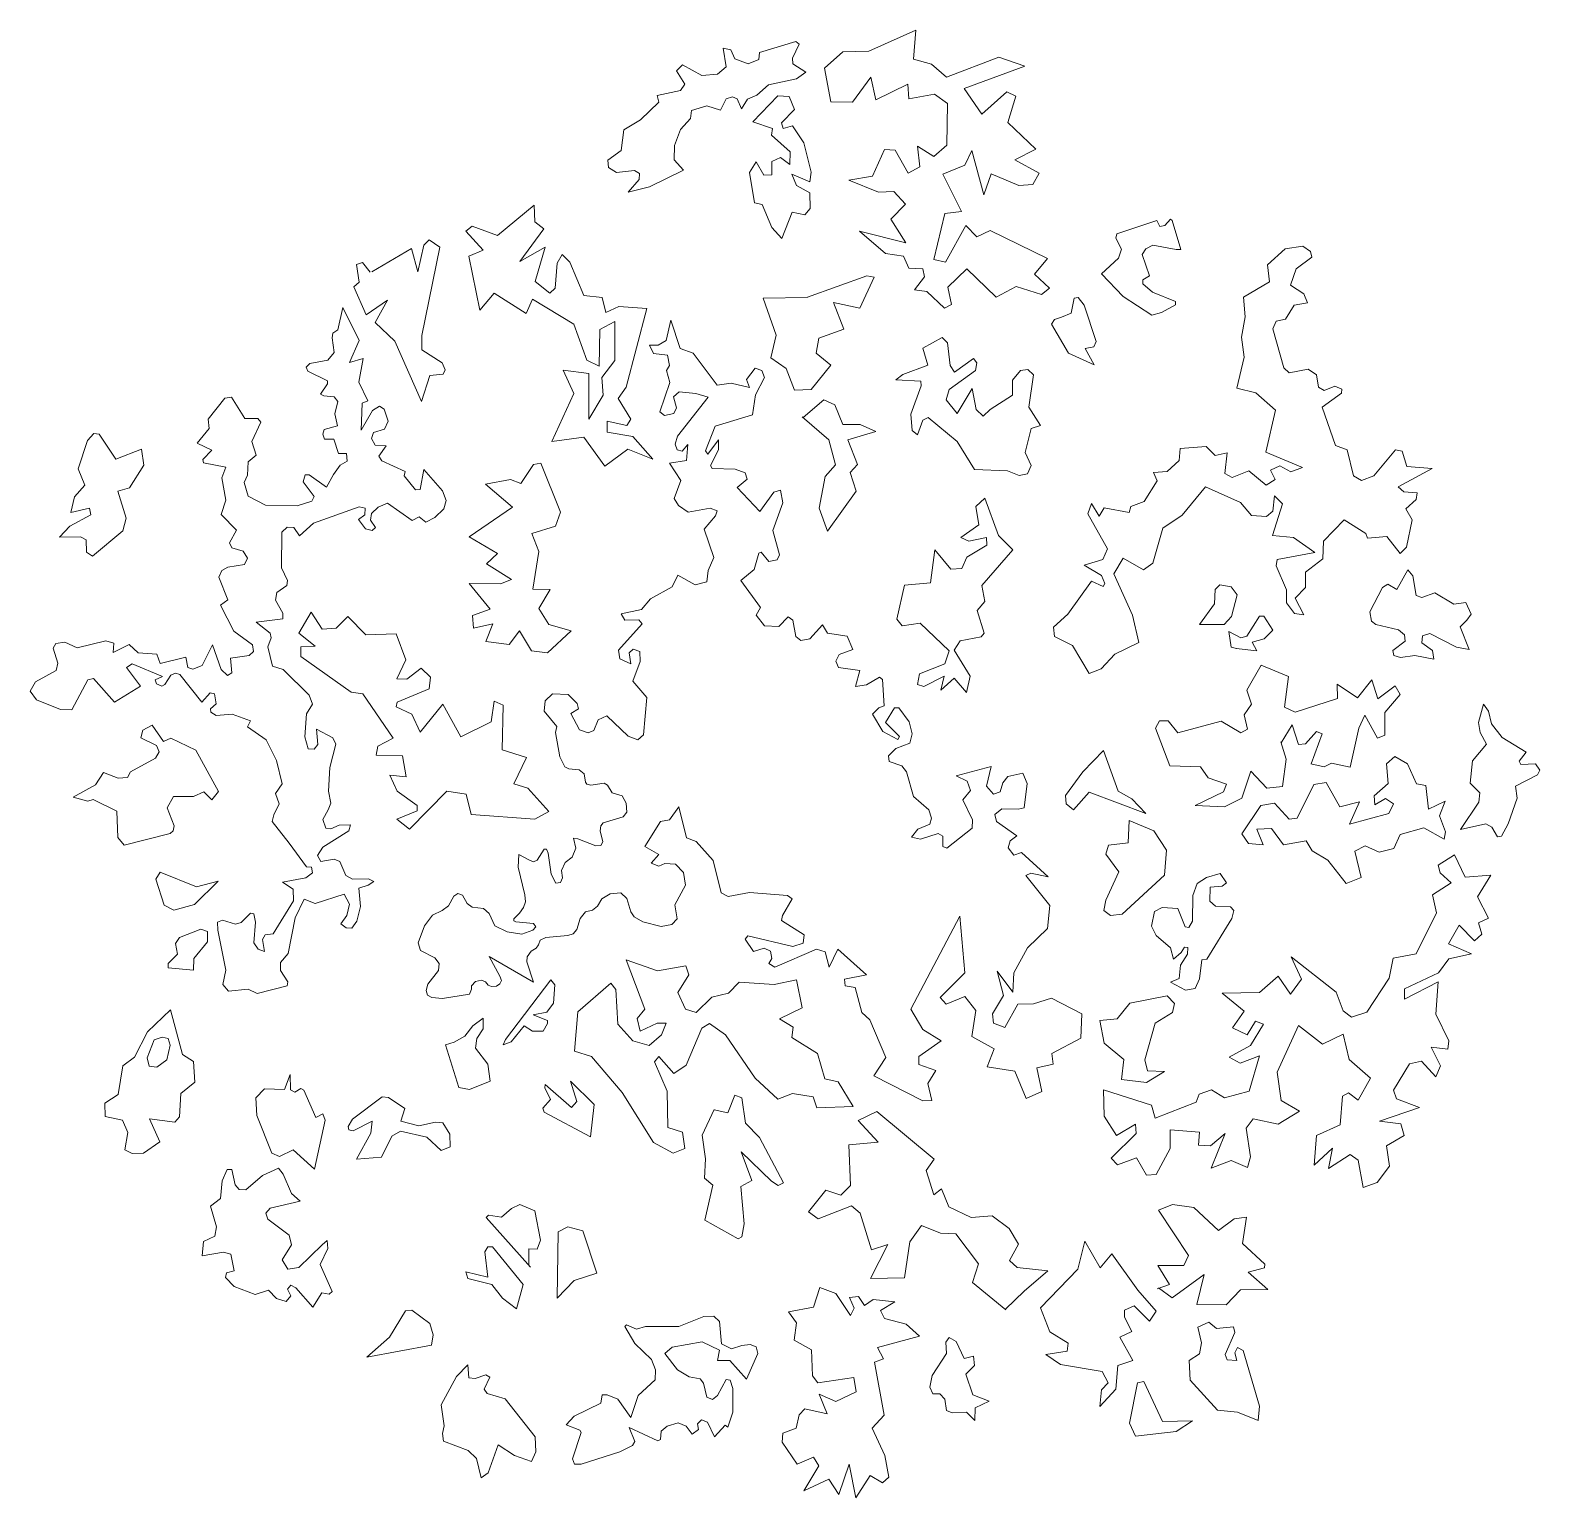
# Model space of a CAD drawing. Header units: millimetres. Extents: x -63086 to 144078, y -129912 to 13382.
# Drawn here: x 63665 to 64700, y -59107 to -58101 of the extents above; entities that cross this region are included whole.
import ezdxf

# ---------------------------------------------------------------- set-up
doc = ezdxf.new("R2010")
doc.units = ezdxf.units.MM
doc.layers.get('0').update_dxf_attribs({"lineweight": 0})
doc.layers.add('観葉植物', color=92, linetype='Continuous', lineweight=9)

# ---------------------------------------------------------------- blocks, each defined once
blk = doc.blocks.new('樹木平面（CAD素材.com）27527212')
at = {"color": 0, "linetype": 'ByBlock', "lineweight": -2}
for points in [[(178, 398.9), (186.9, 409.5), (147.8, 428.7), (138.6, 424.5), (131, 432.1), (117, 407.1), (109.1, 408.8), (116.6, 440.3), (128, 441.7), (115.3, 467.4), (130.4, 473.5), (135.2, 483.5), (143.4, 453.3), (148.5, 467.7), (167.4, 459.5), (176.9, 460.2), (181.4, 468.1), (164.6, 477.3), (179, 484.5), (159.8, 502.7), (165.3, 520.8), (159.1, 523.9), (142, 508.5), (130, 526), (171.5, 541.4), (153.7, 547.5), (117.7, 533.8), (107.4, 542.7), (95.1, 546.2), (96.8, 566), (64.6, 551.7), (46.8, 551.3), (34.1, 540), (38.5, 517), (53.3, 516.7), (65.9, 533.8), (69.4, 518.4), (91.3, 529), (92, 519.1), (109.5, 522.2), (118.4, 515.7), (118, 487.2), (109.1, 479.4), (97.8, 486.6), (99.5, 472.5), (91.6, 468.1), (82.7, 483.8), (75.2, 484.2), (67, 466), (50.9, 463.3), (71.1, 455), (81.7, 455.4), (89.6, 446.8), (79.6, 436.5), (89.9, 420.4), (58.1, 428.3), (75.9, 412.9), (88.2, 411.2), (92, 403), (101.6, 402.6), (102.6, 397.1), (95.8, 388.2), (104.3, 386.9), (116.3, 375.6), (121.1, 378), (118.7, 389.9), (131.7, 402.6), (151.9, 383.1), (165.6, 390.3), (182.8, 385), (188.3, 389.3)], [(-4.3, 528.6), (15, 532.6), (21.4, 537.3), (12.4, 543.1), (12.3, 546.9), (16.7, 556.4), (14.4, 558.2), (-10.4, 550.7), (-10.9, 546), (-18.2, 543.1), (-27.2, 546.5), (-30.1, 552.6), (-35.2, 553.8), (-33.3, 541), (-39.2, 536), (-50, 535), (-63.1, 542.4), (-67.4, 538.1), (-61.6, 529.1), (-64.5, 524.8), (-80.6, 521.3), (-79.5, 516.8), (-92, 504.7), (-103.3, 497.7), (-105.3, 483.7), (-114.4, 476.9), (-114, 472), (-108.5, 468.5), (-96.1, 469.9), (-92.6, 467.9), (-92.8, 463.6), (-100.4, 455.1), (-85.9, 458.8), (-62.5, 470), (-68.9, 477.3), (-68.6, 487.1), (-64.6, 498), (-57.8, 505.5), (-56.9, 511.1), (-46.4, 514.3), (-37.2, 511.3), (-33.3, 519.1), (-29, 520.3), (-25.8, 519.1), (-22.7, 512.2), (-18.6, 518.7), (-12.2, 521.6)], [(2.1, 521.1), (10, 520.5), (13.5, 511.8), (4.7, 502.5), (5.9, 498.6), (12.2, 500.5), (20.1, 488.8), (25.1, 468.7), (24, 462.2), (11.7, 467.3), (15, 459.7), (24, 454.6), (24.3, 443.9), (20.7, 439.5), (12, 441.3), (5, 423.2), (-2, 430.8), (-8.6, 446.5), (-13.9, 447.7), (-17.2, 468.4), (-12.7, 475.9), (-7.5, 466.7), (-1.9, 467), (-1.9, 476), (3.9, 478.9), (10.5, 473.9), (10.6, 482.6), (-2.2, 494.1), (-1.4, 498.6), (-15, 503.3)], [(-87.7, 375.2), (-106.9, 376.6), (-115.8, 372.5), (-118.2, 382.8), (-130.9, 384.1), (-140.5, 407.1), (-145.6, 412.2), (-149, 406.4), (-150.4, 389.3), (-154.2, 385.9), (-164.1, 393.7), (-157.2, 417.4), (-174.7, 407.4), (-158.3, 430), (-164.4, 434.8), (-164.8, 446.1), (-190.1, 425.3), (-207.3, 431.8), (-211.7, 428.3), (-199.7, 415.3), (-209.7, 411.2), (-202.1, 374.2), (-192.2, 385.9), (-170.3, 371.8), (-166.1, 381.7), (-137.7, 364.6), (-128.8, 339.9), (-120.2, 335.8), (-119.9, 360.8), (-109.6, 366.3), (-109.6, 339.6), (-118.5, 328), (-117.5, 316), (-127.4, 299.5), (-127.4, 330.7), (-144.9, 333.1), (-137.7, 317), (-152.8, 284.1), (-130.9, 287.2), (-116.5, 267.3), (-100.7, 279), (-83.6, 272.1), (-97.3, 287.5), (-114.8, 290.6), (-114.8, 298.1), (-101.4, 295.1), (-98.7, 299.5), (-107.2, 313.6), (-101.7, 321.4)], [(274.8, 377.8), (274.8, 380.2), (259, 386.6), (252.3, 392.1), (252.3, 394.9), (257, 397.6), (252, 412.4), (254.3, 416.3), (259.1, 418.8), (275.1, 415.7), (278.5, 415.7), (272.5, 435.7), (271.3, 436.6), (267.4, 432.2), (264, 431.4), (261.9, 435.5), (234.6, 426.5), (233.9, 423.6), (237.7, 416), (235.7, 409.9), (224, 399), (238.9, 383.6), (258.5, 370.8), (265.2, 372.6)], [(223.9, 128.3), (233.1, 138.4), (249.5, 146.4), (245.2, 165.1), (232.4, 193.4), (238.8, 204.1), (252.9, 196.1), (259.1, 200.7), (266, 224.7), (279.2, 233.6), (295.2, 253), (319.4, 242.3), (326.9, 233.5), (337.1, 232.7), (341.4, 236.5), (342.6, 246.9), (348.1, 241.4), (341.3, 219.7), (355.6, 218.4), (370.2, 208), (344.5, 203.2), (343.7, 198.9), (350.9, 182.6), (350.9, 173.5), (356.3, 166.3), (362.6, 165.4), (356.8, 176.8), (363.8, 184.1), (363.8, 194.5), (375.7, 203.8), (376.1, 215.9), (390.3, 230.4), (405.2, 221.1), (406.3, 217.8), (419.7, 219.1), (428.7, 207.4), (433.1, 211.7), (436.9, 230.4), (432.6, 238), (439.8, 244.4), (440.5, 249), (431.3, 249.6), (427.4, 253.1), (450.7, 265.6), (433.2, 267.1), (430.2, 277.5), (425.5, 278.4), (410.7, 260.6), (402.2, 257.4), (396.7, 260.6), (392.4, 278.4), (384.5, 281.4), (375.2, 307.6), (388.5, 317.2), (388.8, 320.1), (383.9, 322.1), (376.7, 319.2), (372.8, 321.5), (371.3, 329.8), (365.6, 333.8), (352.7, 331.2), (348.9, 334.6), (341.4, 361.4), (343.8, 366.7), (350.1, 367.9), (356, 377.5), (365.2, 379.2), (362.6, 385.3), (353.6, 391.2), (357.4, 402.6), (368.1, 410.5), (367.3, 414.3), (362.1, 418), (349.9, 416.3), (337.9, 405.2), (339.1, 393.6), (321.3, 383.1), (322.4, 369.7), (319.9, 355.7), (321.7, 342), (316.7, 320.7), (329.7, 317.6), (343.4, 305.7), (336.6, 276.9), (361.9, 266.4), (353.9, 263.4), (346.2, 267.5), (339.8, 264.6), (343, 258.2), (336.8, 254.3), (324.9, 264.1), (313.5, 259.5), (308.5, 262.3), (310.1, 276.4), (301.9, 274.6), (295.7, 280.8), (277.9, 279.4), (277.2, 271.2), (269, 263.6), (259.6, 263), (262.1, 257.3), (253.2, 243.1), (244.1, 239.7), (242.9, 235.6), (225.8, 238.8), (222.4, 233), (217.1, 241.7), (214.6, 234.6), (228.1, 210.7), (224.9, 203.3), (212.1, 199.5), (224, 192.2), (226.3, 186.9), (225.1, 184.8), (217.1, 188.5), (200.9, 165.7), (191.1, 156.8), (191.8, 150.6), (204.1, 144.4), (215.5, 125.1)], [(201.3, 344.8), (219.1, 336.6), (212.8, 348), (218.8, 349.1), (220.4, 352.7), (212.2, 377.7), (208.1, 382.9), (205.2, 382.3), (203.2, 372.2), (196.5, 369.3), (191.8, 367.7), (189.7, 364.5)], [(-284.8, 353.3), (-291.4, 338.3), (-282, 341), (-285, 324.8), (-278.8, 312), (-282.8, 310.4), (-283.4, 291.9), (-275.7, 305.4), (-270.9, 308.3), (-267.6, 306.2), (-265, 298.1), (-267.5, 292.5), (-274.9, 290.3), (-276.4, 286.2), (-273.9, 281.6), (-266.3, 281.2), (-271.4, 274.2), (-269.2, 270.9), (-253.3, 263.6), (-253.9, 260.6), (-246.2, 251.1), (-243.1, 251.2), (-240.5, 264.9), (-227.6, 250.4), (-225.2, 243.6), (-226.8, 238.1), (-233, 232), (-239, 228.9), (-243.7, 232.6), (-248.4, 230.1), (-265.4, 241.8), (-271.7, 239.2), (-276.3, 234.8), (-277.1, 230.3), (-273.6, 225.1), (-275.9, 223.1), (-280.4, 224.4), (-285.3, 230.7), (-280.9, 233.8), (-280.6, 238.5), (-284.7, 239.3), (-316.1, 228.2), (-325.7, 219.5), (-329.6, 225.2), (-334.2, 225.4), (-337.9, 222), (-338.1, 197.5), (-333.9, 188.8), (-334.5, 185.4), (-341.3, 180.7), (-342.1, 175.4), (-337.1, 166.6), (-337.2, 162.6), (-355.5, 160.3), (-345.7, 152.7), (-345.2, 149.7), (-347.4, 143.5), (-344.2, 130.2), (-337, 128), (-319, 110.3), (-316.9, 104.2), (-320.8, 97.6), (-322.1, 81.7), (-319.8, 73.6), (-315.7, 73.3), (-313.1, 76.4), (-314, 87.1), (-302.9, 81.1), (-300.8, 76.7), (-304.9, 60.8), (-305.9, 44.4), (-304.3, 36.2), (-306, 31.6), (-309.6, 25), (-307.7, 19.2), (-304.2, 18.7), (-298.6, 21.1), (-290.7, 21.5), (-291.9, 17.4), (-309.7, 6.1), (-313.4, 0.4), (-311, -3.6), (-301.9, -2), (-298.1, -3.8), (-294, -13.4), (-289.4, -15.8), (-278.4, -15.6), (-274.8, -17.4), (-278.6, -20), (-285, -21.9), (-283.9, -34.6), (-286.3, -44.6), (-289.9, -49.3), (-293.8, -49.2), (-297.4, -46.5), (-293.3, -40.6), (-291.5, -32.9), (-295.1, -26), (-315, -32.6), (-322.4, -29.5), (-328.7, -42.4), (-333.5, -66.8), (-338.8, -73), (-338.7, -78.5), (-333.8, -86.2), (-334.2, -88.9), (-354.7, -94.1), (-360.8, -91.1), (-374.3, -92.5), (-378.3, -88.1), (-376.1, -78.2), (-381.7, -50.7), (-381.8, -45.2), (-378.5, -43.8), (-369.5, -46.6), (-365.7, -45.6), (-359.3, -39.2), (-357, -39.5), (-355.8, -45.2), (-357, -59.5), (-354, -63.7), (-349.6, -65.3), (-351.1, -57.1), (-349.3, -53.9), (-343.8, -53.3), (-329.8, -30.6), (-330, -22.6), (-337.4, -17.8), (-321.3, -15), (-316.9, -11.4), (-317.4, -7.5), (-320.9, -7.4), (-332.8, 8.9), (-344.5, 23.7), (-343.4, 28.3), (-339.6, 35.9), (-342.2, 43), (-337.6, 49.6), (-341.4, 65.6), (-348.5, 79.7), (-361.3, 88.7), (-359.4, 92.8), (-371.9, 97.3), (-382.8, 96.4), (-386.5, 98.6), (-386.8, 100.9), (-382.9, 104.3), (-384, 111.3), (-387, 111.8), (-392.7, 105.4), (-407.8, 124.5), (-410.7, 125.4), (-414, 124), (-417.9, 117.7), (-420.1, 116.4), (-423.8, 118), (-424.7, 120.7), (-419.7, 123.2), (-440.3, 131.7), (-444.2, 129.3), (-434.6, 116.4), (-452.6, 105.4), (-466.9, 121.8), (-470.7, 120.8), (-481.8, 100.2), (-489.6, 100.5), (-506, 107.2), (-510.3, 113), (-506.6, 119.5), (-492.5, 127.2), (-491.3, 132.3), (-494.6, 142.4), (-492.8, 145.6), (-486.5, 146.7), (-478.2, 142.8), (-458.5, 147.6), (-453, 145.9), (-453.5, 139.5), (-442.5, 145.1), (-436.4, 139.3), (-423.5, 138.4), (-421.2, 132), (-403.6, 136.3), (-402.3, 129.3), (-398.8, 128.1), (-392.4, 130.7), (-385.3, 144.7), (-379.5, 127.9), (-375.1, 123.8), (-372.2, 125.6), (-373.1, 135.7), (-360.2, 137.4), (-357.3, 140.3), (-357.9, 144.8), (-370.8, 154.1), (-379.8, 171.9), (-374.8, 175.7), (-380.9, 191.1), (-379, 195.7), (-374.9, 198), (-363.4, 199.8), (-361.4, 204.1), (-364.3, 208.9), (-372.2, 211.2), (-373.7, 214.6), (-368.8, 223.4), (-379.3, 234.1), (-376.3, 244), (-379, 259.3), (-376.2, 266.5), (-391.4, 269.5), (-392, 271.7), (-385.9, 278.1), (-395.8, 282.9), (-387.6, 293), (-388.2, 299.5), (-376.9, 313.8), (-372.3, 314.5), (-363.1, 299.8), (-354.2, 300), (-352.1, 297.5), (-358.3, 284.2), (-355.3, 274.7), (-360.8, 270.1), (-361.4, 261), (-363.7, 256), (-360.8, 246.7), (-349, 240.4), (-327.3, 240.1), (-317.2, 243.2), (-315.7, 246.5), (-323.2, 256.4), (-321.9, 261.2), (-319.1, 261.2), (-307.2, 252.9), (-302.5, 261.6), (-297.9, 268), (-293, 270.6), (-293.6, 275.9), (-299, 275.9), (-302.2, 285.8), (-308.5, 285.7), (-309.6, 289.2), (-308.7, 292.4), (-299.7, 294.8), (-301.4, 303), (-299.4, 311.6), (-301.9, 314.7), (-309.1, 315.4), (-311.3, 316.6), (-306.4, 323.6), (-306.4, 325.8), (-320, 332.4), (-321.1, 335.1), (-318.7, 337.6), (-306.2, 340), (-301.9, 345.2), (-303.2, 355.2), (-302.8, 358.5), (-299.4, 360.7), (-295.9, 376)], [(65.2, -112.3), (59.7, -107.1), (55.2, -90.1), (48.3, -88.9), (47.9, -84.4), (63, -81.4), (43.3, -63.8), (37.4, -76.1), (34.6, -65.6), (28.7, -63.8), (0.2, -76.2), (-3.9, -73.6), (-1.9, -70.1), (-2.8, -65.2), (-7.1, -63.1), (-14.6, -65.4), (-20.2, -57), (-18.4, -54.6), (12.4, -62), (19.6, -59.6), (20.2, -54), (4.6, -44.1), (5.4, -40.6), (12.1, -29.2), (8.9, -26.9), (-17.3, -24.9), (-31.9, -27.6), (-36.6, -25.2), (-42.1, -3), (-53.8, 10.1), (-60.4, 12.6), (-65.7, 33.7), (-72.1, 24.9), (-78.2, 23.7), (-89, 6.5), (-79.3, 1.1), (-84.6, -4.9), (-79.4, -6.9), (-75.2, -5.1), (-67.9, -5.6), (-62.5, -11.2), (-61.1, -19.9), (-68.4, -33.3), (-66.9, -43.1), (-70.4, -46.8), (-77.7, -48.2), (-90.4, -45.1), (-96.2, -41.6), (-98.7, -38.1), (-101.4, -29), (-105.4, -25.1), (-112.7, -25.8), (-118.4, -29.3), (-121.4, -34.3), (-124.9, -37), (-129.7, -38.1), (-133.4, -42.7), (-135.7, -50.3), (-138.1, -53.2), (-141.8, -54.4), (-156.8, -55.9), (-160.7, -57.7), (-161.8, -60.9), (-163.4, -63.1), (-166.9, -65.2), (-169.6, -69), (-169.8, -72.5), (-165.4, -86.3), (-195.7, -68.7), (-188.3, -82.3), (-187.3, -85.2), (-188.3, -87.6), (-190.7, -89.2), (-194.1, -89.3), (-196.3, -88.5), (-198.2, -86.1), (-200.9, -85.1), (-205, -86), (-207.9, -89), (-207.7, -91.1), (-209.2, -94.7), (-227.7, -97.5), (-235, -96.9), (-238, -95.4), (-238.9, -92.2), (-237.7, -87.7), (-230.4, -78.3), (-229.9, -73.6), (-233, -69.7), (-242.7, -64.7), (-244.3, -59.4), (-240.1, -47.9), (-234.5, -40.4), (-227.8, -37.2), (-223.6, -34.1), (-220, -27.5), (-217.1, -25.6), (-214, -26.8), (-210.8, -32.5), (-207.3, -35), (-199.5, -35.9), (-195.7, -39.3), (-191.9, -47.8), (-183.3, -52), (-173.2, -53.4), (-165.8, -50.7), (-163.7, -48.5), (-165.3, -46.3), (-177.4, -45), (-178.8, -44.3), (-178.7, -42.9), (-174.9, -39.1), (-172.2, -35.3), (-170.9, -31.4), (-171.2, -26.6), (-175.9, -7.6), (-175.3, 1.1), (-168, -2.8), (-165.3, -3.9), (-162.7, -2.7), (-158, 4.8), (-156.5, 4.8), (-155.2, 2.1), (-153.1, -12.4), (-150, -18.6), (-146.8, -18), (-145.4, -14.9), (-146.1, -9.9), (-143.6, -4.4), (-138.7, -0.7), (-136.2, 5.5), (-138, 12.2), (-135, 11.9), (-122.6, 7), (-119.1, 7.3), (-117.8, 9.7), (-119.5, 17.3), (-119.2, 20.7), (-117.5, 22.8), (-103.9, 27), (-101.4, 30.2), (-101.8, 36.3), (-104.6, 41.3), (-111.4, 43.4), (-114.5, 48.5), (-116.8, 49.9), (-126.1, 48.6), (-128.7, 49.2), (-129.6, 50.6), (-130.5, 56.3), (-133.9, 59.1), (-141.1, 59.8), (-143.8, 61.2), (-147.3, 68), (-150.2, 84.7), (-149.3, 88.9), (-158, 99.3), (-157.4, 106.5), (-152.3, 111.1), (-141.5, 110.8), (-135.4, 104.6), (-134.5, 100.9), (-139.7, 97.7), (-133.8, 86.6), (-127.8, 84.5), (-124, 86.1), (-121, 93.3), (-115.1, 96.2), (-100.4, 82.3), (-93.9, 79.6), (-89.8, 83.1), (-87.6, 108.8), (-97.2, 119.9), (-92.1, 133.3), (-92.4, 140.2), (-96.9, 141.9), (-99.7, 139.3), (-98.6, 131.8), (-106.2, 135.3), (-107.1, 141.1), (-90.8, 159.1), (-93, 162), (-102.7, 161.8), (-105.3, 166.1), (-91.3, 169.1), (-85.1, 176.4), (-70.3, 184.5), (-66.3, 192.6), (-54.6, 185.9), (-46.4, 188), (-45.6, 195.8), (-41.8, 204.6), (-48.4, 224.1), (-40.6, 233.1), (-39.5, 236.7), (-44.3, 238.4), (-59.2, 235.8), (-66, 240.2), (-68.8, 245.1), (-64.4, 257.4), (-72.1, 269.3), (-60.5, 271.1), (-59.6, 282), (-63.3, 277.5), (-66.8, 278.5), (-68.3, 282.3), (-66.6, 287.9), (-45.5, 314.5), (-54, 317.1), (-65.4, 318.2), (-69.4, 314.8), (-67.4, 307.2), (-69.1, 303.4), (-75.6, 301.9), (-78.8, 304.5), (-71.8, 324.6), (-74.2, 332.7), (-72, 336.2), (-73.5, 343.3), (-83.1, 344.4), (-85.7, 350.2), (-79.9, 350.2), (-74.4, 353.4), (-71.1, 367.2), (-64.7, 347.9), (-55.8, 344.7), (-39.5, 322.8), (-29.8, 324.1), (-17.3, 321.1), (-19.4, 326.7), (-13.3, 334.3), (-8.9, 332.8), (-6.9, 327.9), (-13.2, 316.1), (-15.3, 302.5), (-40.9, 294.7), (-47.3, 277.8), (-45.8, 275.4), (-38.6, 285.3), (-38.6, 278.5), (-44.1, 267.6), (-42.9, 265.7), (-27, 265.2), (-20.2, 262.6), (-18.8, 258.4), (-25.8, 252.7), (-10.1, 236.1), (-0.6, 249.4), (3.9, 250.9), (5.7, 242.2), (-1.2, 223.2), (3.3, 206.4), (1.6, 203.1), (-3.9, 202), (-9.2, 208.4), (-10.9, 207.6), (-14.1, 196.5), (-23.1, 188.8), (-9.7, 170.3), (-12.7, 165.2), (-6.9, 157.7), (2.9, 157.4), (9.2, 163.9), (12.4, 161.7), (14.4, 150.5), (17.9, 147.7), (24, 148.9), (32.8, 158.6), (36.3, 152.7), (49.7, 150.7), (53.5, 141.6), (44.1, 138.1), (41.9, 133.5), (43.8, 129.2), (58.4, 127.2), (55.5, 116.3), (62.9, 117.4), (71.9, 122.7), (73.9, 121), (75, 103), (71.3, 101.7), (67.1, 97.3), (74.2, 85.5), (84.4, 79.9), (85.5, 81.9), (76, 91.6), (82.1, 101.5), (85, 101.5), (92.3, 92.1), (94.3, 83.9), (92.6, 77.3), (83, 73.7), (78, 68.8), (78.5, 64.8), (87.2, 61.9), (90.4, 57.7), (95.1, 40.8), (105.7, 31.6), (107.4, 26), (106.3, 21.9), (98.1, 18.4), (93.7, 13), (99.9, 11.7), (112, 15.5), (115.2, 13.7), (115.2, 6.5), (118.1, 5.4), (135.3, 19.1), (135.7, 24.8), (128.9, 38.5), (134.2, 45), (131.9, 51.3), (124.3, 55.1), (148.4, 61.3), (145.2, 47.9), (149.9, 42.4), (154.6, 44), (156.4, 50.2), (159.9, 54.6), (170.1, 56.8), (173, 49.7), (171.1, 33.1), (166.8, 32.2), (155.8, 32.5), (151, 28.6), (152, 23.6), (166, 14), (161.5, 10.5), (160.1, 5.6), (164, 0.6), (169.2, 2.5), (187.5, -14.2), (175.6, -11.8), (172.1, -13.4), (188.7, -33.8), (187, -49.7), (173.3, -62.8), (163.9, -79.9), (163.3, -93.2), (152.5, -78.8), (156.8, -95.6), (149.3, -108.2), (150.1, -114.5), (157.8, -117.4), (166.7, -101.4), (177.3, -101.2), (189.8, -97.3), (210.5, -108.2), (209.8, -124.7), (189.9, -135.3), (190.9, -142.5), (179.6, -145.2), (183.1, -161.3), (172.4, -166.1), (164.6, -147.3), (145.7, -144.5), (150.5, -132.2), (135.1, -123.6), (137.8, -105.8), (130.3, -96.2), (117.6, -101.4), (113.5, -96.9), (130.3, -80.1), (126.9, -41.1), (93.3, -104.8), (101.5, -118.9), (114.2, -126.7), (98.8, -137.4), (98.8, -142.8), (110.4, -146.9), (104.9, -155.9), (107.7, -167.5), (101.5, -167.8), (67.9, -150.7), (76.2, -138)], [(159.6, 264), (167.7, 260.8), (173.2, 262), (175.8, 267.7), (171.7, 276.7), (175.8, 293), (182.3, 295.2), (174.2, 307.7), (177.3, 329.8), (173.5, 333.5), (168.5, 332.8), (163.1, 326.1), (163, 315.8), (147.8, 306), (142.9, 301.5), (138.2, 306), (135.4, 320.5), (125.1, 303.3), (117.6, 312.7), (119.7, 319.8), (137.6, 332.7), (138.6, 338), (136.2, 341.1), (123.2, 331.6), (120.2, 336.2), (118.5, 351.7), (114.9, 355.5), (101.6, 348.2), (105, 336.4), (87.9, 330), (83, 326.3), (100.2, 325.4), (100.5, 322.2), (93.4, 302.9), (94.3, 291.6), (97.8, 288.8), (101.5, 298.7), (105.1, 300.7), (125.1, 284.1), (136.9, 264.9)], [(-432.4, 267.9), (-442.3, 252.5), (-450.3, 250), (-444.5, 231.5), (-446.8, 222.9), (-467.5, 205.6), (-471.6, 208.4), (-472, 216.8), (-475.8, 218.9), (-490.2, 218.6), (-483.1, 226.1), (-468.8, 233.8), (-469.7, 238.4), (-482.5, 235.5), (-480, 246.3), (-472.9, 254.2), (-477.4, 265.5), (-471, 284.8), (-466.6, 289.7), (-463, 289.2), (-451.5, 272), (-434.1, 279)], [(-146.8, 235.8), (-150.3, 226.2), (-166.4, 221.1), (-161.6, 208.7), (-165.7, 183), (-154, 182.7), (-161.6, 169.7), (-154.7, 158.7), (-139.6, 154.3), (-155.7, 139.2), (-166.7, 140.6), (-174.9, 154.3), (-182.1, 145), (-197.9, 147.1), (-193.1, 159.1), (-206.4, 156.3), (-207.1, 164.9), (-195.1, 169.3), (-209.5, 186.8), (-187.9, 186.5), (-180.4, 189.6), (-197.5, 200.2), (-190, 207.4), (-209.5, 218.7), (-179.7, 239.2), (-198.2, 255), (-181.1, 258.1), (-173.9, 255.3), (-165.3, 268.3), (-160.2, 269.4)], [(142.1, 185.5), (144.1, 174.5), (138.7, 168.3), (143.5, 152.8), (141.6, 150.3), (127.2, 147.6), (123.1, 141.2), (134.1, 123.3), (131.6, 112.2), (123.1, 122), (114, 113.8), (116.1, 123.3), (102.3, 116.3), (97.8, 117.6), (99.2, 124.9), (116.7, 131.8), (119.5, 140.7), (99.8, 159.7), (87.5, 157.8), (83.8, 162.4), (88.9, 185.7), (106.7, 187.3), (109.7, 209.9), (120.8, 196.7), (128.4, 197.1), (131.8, 204.9), (145.5, 213.1), (145.1, 218.4), (133.2, 215.9), (127.7, 218.4), (140, 227), (137.8, 239.6), (144.1, 245.3), (153.5, 219.7), (163.3, 209.9)], [(438.7, 137.5), (451.9, 134.9), (450.8, 141), (443.7, 146.1), (444.1, 150.9), (449, 152.5), (467.3, 143.2), (476.1, 141.6), (469.9, 157.1), (474.4, 161.7), (477.5, 165.9), (473.7, 173.7), (465.5, 172.6), (452.4, 180.5), (443.5, 177.2), (439.7, 178.7), (437.4, 192), (433.9, 196.1), (426.5, 182.7), (420.4, 186.3), (416.6, 184), (407.9, 167.4), (409, 160.9), (412, 158.8), (427.5, 155.1), (431.8, 151.6), (432.1, 147.4), (423.7, 140.8), (424.3, 137.5), (428.9, 136.2)], [(308, 158.7), (313.1, 164.3), (317, 179.1), (312.9, 184.5), (305.2, 185.9), (302, 182.7), (301.5, 173), (291.1, 158.8)], [(-164.5, 25.3), (-154.9, 30.5), (-169.3, 46.6), (-178.9, 49.6), (-170, 67.5), (-186.8, 72.9), (-186.1, 103.4), (-192.3, 106.2), (-194.3, 92.1), (-215.2, 81.8), (-227.5, 104.1), (-243, 84.9), (-248.8, 97.3), (-259.4, 102.4), (-258.7, 105.5), (-236.8, 114.7), (-235.8, 122.6), (-242.3, 128.8), (-252.2, 121.2), (-259.1, 121.6), (-252.9, 134.6), (-259.4, 152.4), (-280.3, 151.7), (-292.6, 164.1), (-300.5, 156.2), (-310.1, 155.5), (-317.7, 167.2), (-326.2, 152.8), (-314.9, 143.9), (-324.8, 143.5), (-324.8, 136.7), (-290.2, 112.3), (-282.4, 111.3), (-261.5, 80.8), (-272.1, 75.3), (-273.1, 69.2), (-255, 68.8), (-252.6, 54.4), (-263.9, 55.5), (-258.7, 44.5), (-245, 34.6), (-245, 31.1), (-259.1, 25.3), (-250.2, 18.5), (-224.8, 44.5), (-211.4, 42.4), (-208, 28.4)], [(487.5, 22.1), (491.6, 19.9), (495.5, 13.3), (498.3, 13.6), (502.7, 22.1), (508.9, 39.8), (507.8, 47.9), (522.8, 55.7), (524.5, 59), (521.4, 63.3), (511.5, 62.7), (510.2, 65.1), (515, 71.2), (498.7, 81.2), (491.4, 90.6), (489.3, 99.4), (485.8, 104.2), (482.4, 91.6), (483.6, 84.7), (487.9, 76.7), (478.4, 65.3), (476.8, 50), (483.3, 43.3), (482.6, 37), (470.2, 18.3)], [(-445.8, 7.6), (-414.4, 15.5), (-412.2, 17.4), (-411.5, 20.7), (-416.5, 33), (-412, 40.8), (-398.3, 40.8), (-391.2, 44), (-385.9, 38.6), (-381.2, 44.2), (-396.7, 72.5), (-413.8, 80.8), (-418.9, 78.6), (-426.8, 89.8), (-433, 86.3), (-434.4, 81.1), (-423.8, 75.9), (-422, 71.4), (-424.5, 67.1), (-441.6, 57.7), (-443.7, 53.9), (-450.1, 53.3), (-460, 57.4), (-465.6, 48.9), (-480.9, 40.5), (-470.9, 37.6), (-467.1, 38.8), (-450.9, 30.8), (-450.2, 12.7)], [(254.5, 29.2), (244.8, 39.2), (235.4, 44.5), (225.5, 72.3), (211.3, 57.7), (199.4, 41.6), (199.7, 35.8), (204.8, 31.7), (215.5, 43.9)], [(342.7, 36.2), (352.6, 25.4), (358.2, 25.9), (369.5, 49.1), (378, 50.4), (387.3, 33.8), (400.8, 37.1), (394, 21.8), (421, 29.3), (424.2, 35.8), (418.8, 39.4), (411.3, 35.1), (410.9, 41.4), (420.6, 49.7), (419.4, 63.3), (425.1, 68.2), (433.8, 63.3), (439.9, 49.5), (446.4, 48.4), (448.2, 32.2), (459.5, 37.6), (455.7, 27.5), (459.9, 16.7), (459, 11.7), (444.9, 19.4), (428.7, 14.9), (424.4, 5.2), (414.3, 2.7), (404.8, 7), (397.6, 3.4), (401.9, -14.6), (391.8, -18.7), (379.2, -2.7), (368.4, 3.6), (364.3, 10.4), (348.8, 7.7), (340.5, 18.9), (330.5, 18.5), (334.8, 7.7), (324.7, 8.6), (320.2, 15.3), (333.2, 34.7)], [(267.2, -13.1), (268.6, 4.1), (259.8, 17.3), (242.9, 24.3), (242.3, 9.1), (228.8, 7.5), (227.1, 1.4), (235.9, -10.8), (227.1, -30.3), (225.7, -37.4), (230.1, -40.8), (238.2, -39.8)], [(466, 0.9), (473.2, -14.5), (491, -13.1), (481.8, -27.9), (489.3, -42.6), (482.4, -45.7), (484.8, -53.5), (479.7, -58), (469.1, -47.4), (461.9, -60.1), (477.6, -66.9), (462.2, -70.3), (455, -79.9), (431.7, -90.9), (431.7, -98.1), (454.7, -86.1), (453.3, -108.4), (462.2, -126.5), (461.5, -132.3), (449.9, -131), (456.4, -143.7), (453.3, -151.2), (443.4, -140.6), (435.2, -142.3), (424.2, -160.4), (426.2, -166.3), (442, -172.4), (414.6, -181.7), (429.3, -183.4), (431.4, -191.6), (419.4, -198.5), (421.5, -212.5), (412.9, -223.8), (403.3, -227.2), (399.9, -208.4), (394.4, -204.6), (379.7, -214.2), (382.4, -200.2), (369.7, -211.8), (371.4, -191.6), (387.5, -184.1), (389.2, -164.6), (393.4, -162.2), (399.9, -167.3), (408.4, -152.2), (393.7, -139.5), (389.6, -122.1), (375.5, -128.9), (359.1, -116.2), (344.4, -148.1), (347.1, -167.6), (359.8, -174.8), (345.1, -183.7), (327.9, -180), (323.1, -186.5), (326.2, -206), (324.2, -213.5), (312.8, -208.7), (299.1, -213.9), (308.7, -190.2), (298.8, -198.5), (290.6, -198.1), (291.3, -189.2), (271.1, -187.5), (271.1, -200.5), (261.5, -218.3), (254.9, -218.7), (248.1, -206.7), (235.1, -211.5), (230.6, -207), (247.8, -190.2), (247.4, -183.7), (234.4, -191.6), (225.8, -178.3), (225.5, -160.1), (258.4, -170.7), (260.8, -179.6), (288.9, -168.7), (290.9, -163.2), (299.5, -160.1), (308.4, -165.6), (325.2, -161.1), (332.4, -136.8), (319, -141.9), (311.5, -137.8), (326.2, -129.9), (335.1, -115.2), (329.6, -113.2), (323.8, -122.4), (313.9, -117.6), (321.8, -106.3), (306.7, -94), (332.4, -93.6), (345.1, -82.3), (353.6, -94.7), (361.2, -84.4), (354, -69), (384.8, -93.3), (389.6, -106), (395.4, -110.4), (406, -107), (421.1, -83.7), (423.9, -70), (439.6, -66.9), (453.7, -38.8), (450.9, -26.5), (463.6, -18.3), (456.1, -11.4), (454.7, -6.3)], [(-381.5, -17.1), (-396.4, -21.1), (-421.2, -11.1), (-424.1, -15.9), (-418.5, -33.7), (-411.8, -37), (-397.7, -33.2)], [(281.5, -91.9), (288.2, -90.7), (291.3, -84.1), (292.7, -71.2), (296.3, -70.7), (313.4, -42.7), (314.7, -37.4), (312.5, -34.7), (302.1, -34.4), (298.3, -30.8), (298.4, -21.2), (306.8, -20.5), (309.7, -18.3), (305.4, -12), (296, -14.6), (289.7, -18.7), (286.7, -27.1), (286.3, -44.5), (283.8, -49), (281.3, -48.5), (276.3, -35.9), (265.6, -35.3), (260.3, -38), (258.2, -48.1), (261.6, -54.5), (271.3, -62.9), (273.3, -70.7), (278.7, -66), (280.8, -62.4), (283.1, -62.6), (282.9, -67.3), (278.2, -74.8), (277.2, -84), (271.4, -86.3)], [(-388.7, -51.6), (-393.3, -50), (-407.9, -55.9), (-410.7, -60), (-409.4, -67.3), (-415.8, -73.7), (-415.8, -76.6), (-398.4, -78.1), (-398.2, -70.1), (-388.8, -58.8)], [(-63.2, -189.3), (-73.2, -186.1), (-73.7, -161.2), (-82.4, -140.9), (-79.4, -137.4), (-69.1, -149.1), (-60.7, -143.2), (-49.9, -118), (-44.7, -114.8), (-33.7, -122.6), (-13.4, -152.3), (2.2, -166.7), (12.2, -162.8), (26.4, -164.9), (28.9, -172.6), (53.8, -171.7), (43.5, -154.8), (34.4, -152.7), (29.3, -135.4), (11.7, -124.4), (12.7, -117.3), (3.3, -111.6), (18.8, -103.9), (14.9, -84.7), (-0.4, -88.1), (-24.3, -86.3), (-31.7, -94), (-43.1, -96.6), (-53.8, -107.3), (-61.1, -105), (-66.4, -93.4), (-58.8, -81.3), (-60.9, -75.3), (-80.3, -78.7), (-101.8, -71), (-89, -104.8), (-94.2, -111.2), (-92.2, -119.9), (-80.5, -114.4), (-74.4, -114.6), (-77.6, -122.4), (-86, -129.7), (-97.2, -126.7), (-107.5, -115.3), (-108.9, -91.5), (-112.3, -87), (-134.9, -106.8), (-137.2, -133.8), (-125.5, -137.4), (-104.5, -162.1), (-83, -196.4), (-69.6, -203.7), (-61.6, -200.5)], [(-153.5, -84.9), (-150.8, -88.3), (-151.5, -100.9), (-156.2, -106.9), (-165.5, -108.9), (-155.7, -112.7), (-155.7, -114.7), (-158.6, -119.9), (-166, -120.1), (-171.8, -116.4), (-180.6, -127.4), (-186.1, -129.4), (-184.6, -125.8)], [(254.9, -155.2), (267.1, -147.6), (255.5, -147.1), (253.8, -139.7), (260.7, -114.4), (272.7, -107.2), (274.1, -101.1), (269.1, -95.7), (243.5, -100.8), (234.8, -111.5), (222.9, -112.6), (225.8, -128.1), (239.4, -139.5), (237.7, -153.1)], [(-405.9, -135.9), (-398.4, -140.7), (-397.4, -155), (-407.1, -162.8), (-408, -178.7), (-411.2, -182.3), (-428.6, -180), (-421.5, -195.8), (-432.6, -203.6), (-440.3, -203.9), (-445.4, -201.3), (-443.4, -189.5), (-447, -180.9), (-458.9, -178.4), (-459.2, -169.4), (-450, -163.5), (-446.9, -143.7), (-438.8, -137.7), (-429.9, -120.5), (-414.2, -105.3)], [(-216.5, -158.7), (-209.1, -160), (-195.1, -154.2), (-196.7, -142.7), (-205, -131.7), (-204.1, -124.9), (-199.9, -118.4), (-199.8, -111.1), (-207, -116.3), (-212.3, -123.4), (-219.6, -127.5), (-225.7, -129.4)], [(-415.7, -125), (-414.4, -129.6), (-416.7, -139.7), (-423.5, -144.7), (-428.8, -143.9), (-430.2, -138.2), (-425.3, -125.9), (-419.9, -124.1)], [(-339.3, -205.8), (-330, -201.3), (-315.5, -214.5), (-308.2, -181), (-309.8, -176.7), (-314.6, -179.1), (-322.8, -160.5), (-324.9, -159.3), (-328.8, -161.7), (-331.8, -160.3), (-332.2, -149.7), (-336, -160), (-349.6, -159.6), (-355.6, -165.6), (-354.9, -177.7), (-344.7, -203.7)], [(-126.3, -192.3), (-123.7, -170.2), (-140, -154.2), (-135.6, -168.3), (-139.2, -172.3), (-157.2, -156.6), (-157.5, -158.8), (-153.6, -166.9), (-158.9, -172.8), (-158.1, -175.6)], [(-289.3, -180.4), (-269.1, -165.1), (-264.6, -165.5), (-253.6, -173.1), (-256.2, -181.6), (-243.8, -184.9), (-232.5, -182.3), (-227.5, -182.9), (-222.6, -190.6), (-222.4, -199.3), (-228.5, -201.7), (-238.5, -192.7), (-256.5, -188.6), (-262.5, -192), (-269.4, -206.3), (-286.7, -207.7), (-276.7, -189.9), (-276, -181.6), (-288.9, -188.3), (-292, -187.7), (-292.4, -185.4)], [(-351, -218.8), (-340.1, -213.9), (-336.8, -218), (-331.1, -231.2), (-325.3, -236.5), (-345.7, -241.2), (-348.7, -244.8), (-347.5, -248.9), (-332.7, -259.7), (-331.2, -266.4), (-337.6, -276.7), (-333.8, -283), (-326.1, -281.9), (-310.1, -266.4), (-306.7, -263.5), (-306.2, -268.9), (-311.6, -280), (-303.4, -298.4), (-305.3, -300.2), (-310.5, -299.4), (-316.6, -309.1), (-328.2, -295.9), (-331.7, -294), (-334, -296.7), (-331.6, -301.3), (-334.8, -305.3), (-341.4, -303.3), (-346.9, -297.4), (-356, -300.5), (-370.4, -295), (-376.4, -288.8), (-375.8, -285.6), (-370.6, -284.3), (-372.8, -272.8), (-377.9, -271.4), (-392.4, -273.9), (-391.4, -264.1), (-383.8, -260.4), (-382.5, -254.1), (-386.8, -240), (-379.8, -234.7), (-378.6, -222.5), (-375.3, -214.9), (-372.1, -214.8), (-369.9, -225.4), (-367.1, -228.6), (-362.5, -228.8)], [(-148.3, -257.6), (-141.7, -254.1), (-131.4, -256.9), (-121.8, -285.9), (-137.4, -290.9), (-149.2, -303)], [(-176.9, -310.3), (-186.5, -303), (-193.8, -293.6), (-210.4, -289.5), (-211.8, -285), (-196.7, -288.6), (-198.6, -271.3), (-196.7, -267.8), (-193.3, -267.8), (-172.3, -293.6)], [(207.7, -283.2), (212.7, -263.8), (223, -282.3), (231, -272.7), (249, -297.4), (261.6, -312), (257, -318.8), (246.5, -308.3), (239.9, -311.1), (239.9, -315.9), (244.7, -325.9), (236.7, -329.8), (245.6, -345.8), (235.3, -349.2), (233.9, -365.4), (222.8, -377.3), (224.1, -365.9), (228.5, -361.1), (224.4, -353.3), (196, -348.5), (185.8, -341.5), (200.4, -339.2), (201.1, -333.9), (188.5, -326.1), (182.3, -309.7)], [(37.1, -427), (44, -437.5), (51.1, -416.7), (55.6, -439.8), (65.5, -424.5), (73.9, -429.5), (78.3, -425.6), (75.5, -410.8), (66.8, -392.1), (75.1, -383.2), (68.4, -346.8), (74.6, -344.6), (70.5, -336.8), (99.3, -329), (90.1, -320.8), (75.3, -316.9), (72.6, -311.4), (82.4, -305.5), (67.5, -303.9), (61.6, -308), (57.5, -301.8), (51.3, -302.5), (54.5, -309.8), (52, -314.9), (41.9, -299.8), (31, -295.7), (26.6, -309.2), (9.5, -312.4), (15, -319.9), (13.4, -331.8), (25.3, -338.4), (26, -356.2), (29.6, -361), (54.3, -357.3), (55.9, -367.2), (41.9, -373.8), (30.5, -368.8), (36, -382.2), (20.7, -378.8), (16.8, -382.9), (14.8, -392.1), (5.6, -395.5), (5.2, -401.7), (15.5, -416.7), (26.6, -411.9), (30.3, -417.9), (20, -435)], [(-264.1, -329.6), (-253, -311.7), (-248.7, -311.3), (-236.3, -320.3), (-234, -328.1), (-235.2, -335.1), (-279.5, -343.4)], [(-132.7, -395.1), (-133.5, -393.4), (-142.9, -389.8), (-137.5, -383.9), (-119.1, -374.9), (-118.3, -369.3), (-114.8, -369.2), (-107.6, -372.3), (-98.6, -384.8), (-93.5, -369.8), (-82, -359), (-81.8, -352.2), (-84.4, -345.1), (-95.8, -334.1), (-102.7, -322.4), (-101.5, -321.3), (-94.8, -324.3), (-88.6, -322.5), (-65.7, -322.4), (-48.5, -315.5), (-41.8, -315.4), (-37.9, -318.9), (-36.5, -334.3), (-29.5, -337.7), (-22.5, -335.5), (-16.9, -334.7), (-12.7, -336.4), (-11.5, -341), (-19.4, -358.4), (-30.8, -345.7), (-39.1, -345.8), (-37.9, -338.6), (-49.6, -332.9), (-70.3, -336.6), (-75.4, -341), (-66.6, -352.1), (-58.7, -356.8), (-51, -358.2), (-48.8, -361.3), (-46.4, -370.9), (-42.6, -372.5), (-39.1, -369.8), (-33.2, -358.8), (-30.6, -359.2), (-28.7, -365), (-28.7, -381), (-32.1, -391.5), (-33.9, -390.1), (-41.2, -398), (-46, -388), (-50.2, -386.4), (-52.9, -389.1), (-52.2, -393.1), (-56.6, -396.3), (-60.7, -390.6), (-66.1, -388.5), (-73.7, -390.6), (-77.7, -394.2), (-78.2, -399.9), (-80.1, -400.7), (-99.8, -391.7), (-95.9, -401.2), (-97.4, -403.9), (-106.2, -408.4), (-132.7, -416.8), (-137.2, -416.8), (-138.6, -413)], [(332.4, -377), (331.3, -386.8), (317.2, -381), (303.6, -379.7), (284.7, -359.1), (284, -345.6), (291.2, -341.1), (292.5, -333.5), (290.1, -322.9), (297.7, -319.5), (302.8, -323.8), (314.4, -322.7), (315.5, -326.4), (308.8, -341.5), (310.2, -345.3), (316.8, -345.7), (315.5, -340.4), (317.3, -336.8), (321.1, -338.8)], [(117.3, -333.2), (119.7, -330), (124.4, -332.7), (129.9, -344.4), (136.2, -342.8), (136.9, -349.1), (131.1, -355.1), (135.9, -369.2), (147.1, -373.6), (137.4, -378.1), (137.2, -386.8), (131.5, -381.1), (121.7, -381.6), (117.7, -380), (116.6, -372.2), (113.2, -368.5), (108.3, -368.6), (106.3, -363.9), (108, -356), (117.8, -341)], [(243.1, -388.6), (247.3, -397.5), (275.3, -394.3), (286.3, -387), (265.8, -387.4), (253, -360), (248.6, -361.1)]]:
    blk.add_lwpolyline(points, close=True, dxfattribs=at)
for points in [[(-276.1, 400.4), (-248.9, 416.4), (-244.6, 400.4), (-240.4, 418.7), (-236.8, 422.3), (-229.5, 417.3), (-241.8, 356.8), (-241.8, 346.9), (-227.9, 338), (-225.8, 333.2), (-227.2, 330.3), (-236.3, 329.4), (-242, 311.5), (-260.3, 352.9), (-273.8, 365.7), (-265.3, 381), (-280, 370.9), (-288.4, 390.1), (-284.8, 393.3), (-286.6, 405.4), (-282.5, 406.8), (-277.2, 400.1)], [(22.6, 383.1), (63.1, 397.8), (68.2, 396.8), (58.3, 375.5), (40.4, 379.3), (47.3, 361.2), (30.2, 355), (28.5, 344.7), (38.4, 336.5), (25, 319.7), (13.7, 319.4), (7.9, 334.1), (-2.7, 341.6), (1, 357), (-7.9, 382.4), (22.6, 382.9)], [(19.5, 300.5), (33.7, 312.6), (41.2, 309.2), (46.7, 295.7), (58.6, 295.7), (69.3, 291.1), (50.1, 285.4), (56.8, 268.3), (51.7, 262.8), (55.9, 250.2), (36.2, 222.8), (30.5, 238.4), (34.6, 260.1), (41.7, 268.1), (37.1, 285.2), (18.8, 301)], [(316.4, 142.3), (330.6, 140.6), (327.3, 146.6), (335.5, 148.9), (341.4, 154.8), (335.3, 164.4), (332.4, 164.4), (323.6, 150.8), (319.5, 149.5), (311.3, 154), (312.8, 143.1), (316.5, 142.3)], [(367.5, 63.3), (376.7, 61.2), (381.6, 63.7), (394.5, 61), (400.3, 87.6), (404.6, 96.6), (413.1, 80.8), (418.3, 82.8), (418.3, 98.4), (428.7, 110.7), (425.3, 116.8), (413.4, 107.8), (409.3, 120.9), (399.6, 108.5), (385.5, 117.9), (385.9, 108), (356.7, 98.6), (349.5, 102), (352.2, 123.1), (333.5, 130.8), (323.6, 113.7), (326.9, 104.2), (321.8, 96.8), (324.2, 86.9), (319.5, 84.4), (306, 92.5), (276.3, 84.4), (269.8, 92.7), (263.7, 92.7), (261, 87.6), (270.9, 61.9), (291.8, 61.2), (297.2, 53.6), (309.8, 49.3), (307.6, 44.1), (288.2, 34.7), (308.3, 33.8), (320.2, 39.6), (326.3, 58.3), (337.3, 46.6), (348.1, 47.7), (350.6, 66.4), (347, 78.3)], [(347.2, 77.6), (354.8, 89.9), (359.1, 76.4), (363.9, 76.9), (371.4, 85.3), (375.3, 83.7), (367.7, 63.2)], [(-41.4, -173.7), (-49.6, -191.2), (-47.5, -207.5), (-48, -220.7), (-42.3, -225.5), (-47.8, -249.5), (-25.1, -262.3), (-22.6, -260.9), (-21, -252), (-23.1, -226.4), (-15.6, -222.3), (-22.9, -202.7), (-2.1, -222.8), (2.5, -225.7), (6.1, -223.9), (-10.5, -192.8), (-20.1, -183), (-22.6, -165.7), (-27.4, -163.8), (-32.2, -175.9), (-41.5, -173.9)], [(158.2, -310.5), (171, -298.2), (187.3, -284.2), (166.2, -282), (161, -277.2), (167.2, -266), (160.8, -255.2), (149.1, -246.6), (134.7, -247.7), (119.4, -240.4), (114.4, -228.1), (109.1, -232.2), (103.9, -215.5), (109.4, -207.7), (70.1, -175.1), (57.3, -181.2), (71, -196.1), (50.9, -197.9), (52, -225.8), (45.4, -232.4), (35.1, -229), (23.3, -243.8), (29.9, -248.6), (52.7, -239.7), (58.7, -244.7), (66.4, -269.8), (77.6, -266.2), (65.7, -289.5), (89, -289), (92.7, -264.4), (100.7, -253.2), (113.7, -258.4), (124.2, -258.9), (139.7, -279.4), (135.6, -292.2), (158.4, -311)], [(-167.3, -281.8), (-197.7, -247.7), (-196.1, -246.1), (-187.2, -247.5), (-180.5, -241.6), (-174.6, -238.8), (-164.5, -243.2), (-160.4, -263.3), (-162.7, -269.4), (-168.4, -269.2), (-168.6, -280)], [(263, -295.9), (272.5, -302.8), (294.5, -286.8), (289.4, -307.4), (309.5, -307.6), (319.4, -297.3), (338.1, -297.1), (324.6, -285.2), (335.8, -282.2), (336, -279.7), (320.7, -265.6), (323.5, -247.5), (315, -248.7), (304.3, -256.7), (287.4, -240.9), (272.8, -238.8), (263.2, -242.7), (283.7, -273.8), (280.5, -280.6), (262.7, -280.6), (270.7, -293.7), (262.2, -296.5)], [(-228.7, -376.1), (-218.2, -356.6), (-210.4, -348.6), (-209.7, -357.6), (-205.4, -358.1), (-197.9, -355.6), (-195.3, -357.2), (-199.1, -365.3), (-197.1, -368.3), (-184.7, -372), (-164.2, -398), (-163.6, -408.3), (-166.6, -414.9), (-178.4, -410.7), (-189.6, -403.6), (-196.3, -422.8), (-201.1, -426.2), (-204.4, -412.9), (-210, -407.4), (-227, -400.9), (-227.7, -395.8), (-226.5, -390.5), (-228.7, -376.1)]]:
    blk.add_lwpolyline(points, dxfattribs=at)

msp = doc.modelspace()

# ---------------------------------------------------------------- block references
at = {"layer": '観葉植物', "ltscale": 10}
msp.add_blockref('樹木平面（CAD素材.com）27527212', (64175.6438, -58667.4028), dxfattribs=at)

doc.saveas('drawing.dxf')
